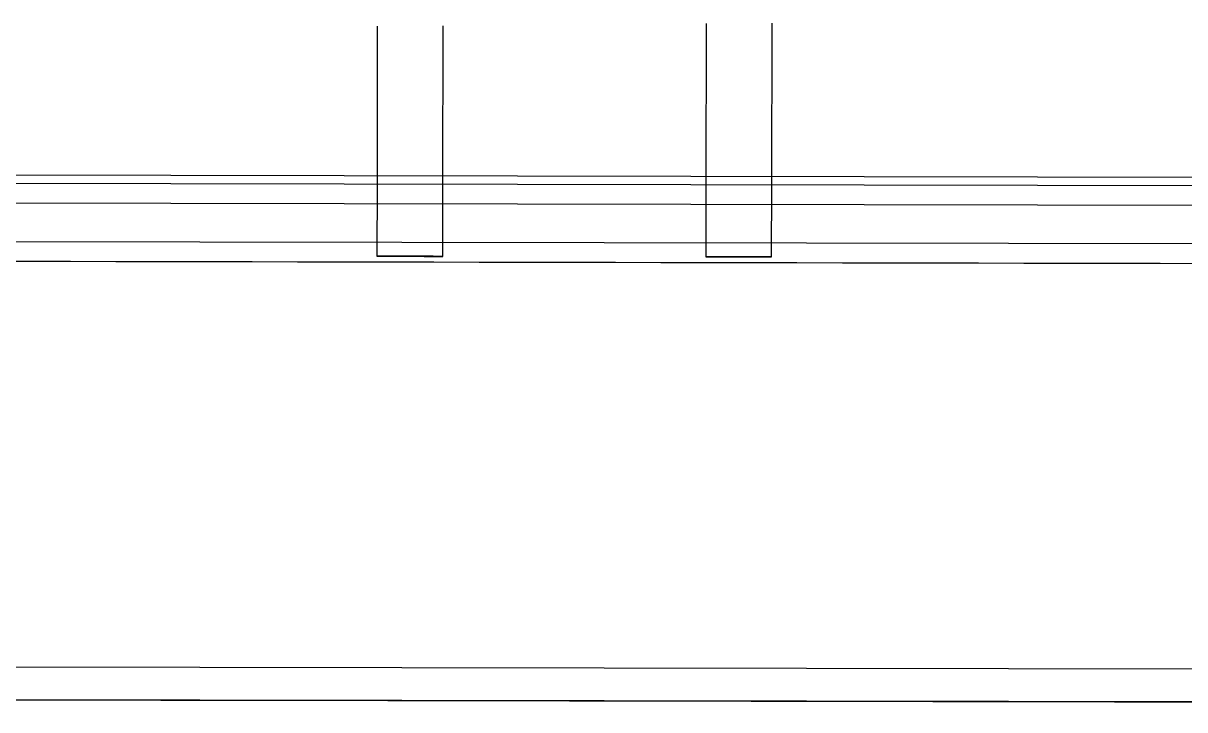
# Model space of a CAD drawing. Header units: metres. Extents: x -354 to -91, y 3 to 562.
# Drawn here: x -226.576 to -226.046, y 509.258 to 509.571 of the extents above; entities that cross this region are included whole.
import ezdxf

# ---------------------------------------------------------------- set-up
doc = ezdxf.new("R2010")
doc.units = ezdxf.units.M
doc.layers.add('A-GENM', color=7, linetype='Continuous', lineweight=25)

# ---------------------------------------------------------------- blocks, each defined once
blk = doc.blocks.new('T2DPAA-T2D-C3S-RW-M2D-100010_dwg-40802999-DRG-2873034 - CONSTRUCTION SEQUENCE STAGE A8')
at = {"color": 254, "lineweight": 25, "true_color": 0xdedede}
blk.add_line((25.9616, -637.88671), (25.65037, -636.70719), dxfattribs=at)
blk = doc.blocks.new('T2DPAA-T2D-PWC-RW-M2D-100010_RoadDesign_rvt-1-DRG-2873034 - CONSTRUCTION SEQUENCE STAGE A8')
at = {"color": 254, "lineweight": 25, "true_color": 0xd0d0d0, "rotation": 75.11694444444437}
blk.add_blockref('T2DPAA-T2D-C3S-RW-M2D-100010_dwg-40802999-DRG-2873034 - CONSTRUCTION SEQUENCE STAGE A8', (-1722.33704, 648.01046), dxfattribs=at)
blk = doc.blocks.new('CappingBeam_RS39A_CB04 - CappingBeam_RS39A_CB04-57951987-DRG-2873034 - CONSTRUCTION SEQUENCE STAGE A8')
at = {"layer": 'A-GENM', "color": 9, "true_color": 0xbebebe}
blk.add_open_spline([(109.73785, -5.66088), (109.76698, -5.7713), (109.9088, -6.30877), (110.05062, -6.84626), (110.16331, -7.27333)], degree=3, knots=[0.03089384, 0.03089384, 0.03089384, 0.03089384, 0.04166667, 0.08333333, 0.08333333, 0.08333333, 0.08333333], dxfattribs=at)
at = {"layer": 'A-GENM', "color": 253, "true_color": 0xa3a3a3}
blk.add_open_spline([(109.82525, -5.99213), (109.93793, -6.41918), (110.05062, -6.84626), (110.16331, -7.27333)], degree=3, dxfattribs=at)
blk = doc.blocks.new('Adaptive point Fascia Panel Bracket - Type T04-68494781-DRG-2873034 - CONSTRUCTION SEQUENCE STAGE A8')
at = {"layer": 'A-GENM', "color": 253, "true_color": 0xa3a3a3}
for p, q in [((-1099.41655, 509.57127), (-1099.41668, 509.4976)), ((-1099.38668, 509.49755), (-1099.38655, 509.57135)), ((-1099.56656, 509.57007), (-1099.56668, 509.49787)), ((-1099.53668, 509.49782), (-1099.53656, 509.57013)), ((-1099.56668, 509.49787), (-1099.56674, 509.46507)), ((-1099.53674, 509.46502), (-1099.53668, 509.49782)), ((-1099.41668, 509.4976), (-1099.41674, 509.46481)), ((-1099.38674, 509.46475), (-1099.38668, 509.49755))]:
    blk.add_line(p, q, dxfattribs=at)
for centre, start_param, end_param in [((-1099.55174, 509.46505), 4.187022, 6.281417), ((-1099.55174, 509.46505), 0, 0.260031), ((-1099.55174, 509.46505), 0.260031, 0.52183), ((-1099.55174, 509.46505), 0.524752, 0.78363), ((-1099.55174, 509.46505), 0.786797, 1.045429), ((-1099.55174, 509.46505), 1.048758, 1.307228), ((-1099.55174, 509.46505), 1.310686, 1.569028), ((-1099.55174, 509.46505), 1.572606, 1.830827), ((-1099.55174, 509.46505), 1.834534, 2.092627), ((-1099.55174, 509.46505), 3.141593, 4.187022), ((-1099.55174, 509.46505), 2.096495, 2.354426), ((-1099.55174, 509.46505), 2.358538, 2.616225), ((-1099.55174, 509.46505), 2.616225, 2.878025), ((-1099.55174, 509.46505), 2.878025, 3.139824), ((-1099.40174, 509.46478), 5.757818, 6.281417), ((-1099.40174, 509.46478), 0, 0.260031), ((-1099.40174, 509.46478), 0.260031, 0.52183), ((-1099.40174, 509.46478), 5.234219, 5.757818), ((-1099.40174, 509.46478), 0.524752, 0.78363), ((-1099.40174, 509.46478), 0.786797, 1.045429), ((-1099.40174, 509.46478), 4.448821, 5.234219), ((-1099.40174, 509.46478), 1.048758, 1.307228), ((-1099.40174, 509.46478), 1.310686, 1.569028), ((-1099.40174, 509.46478), 1.572606, 1.830827), ((-1099.40174, 509.46478), 3.663423, 4.448821), ((-1099.40174, 509.46478), 1.834534, 2.092627), ((-1099.40174, 509.46478), 2.096495, 2.354426), ((-1099.40174, 509.46478), 2.358538, 2.616225), ((-1099.40174, 509.46478), 2.616225, 2.878025), ((-1099.40174, 509.46478), 3.401623, 3.663423), ((-1099.40174, 509.46478), 2.878025, 3.139824), ((-1099.40174, 509.46478), 3.141593, 3.401623)]:
    blk.add_ellipse(centre, major_axis=(-0.015, 0.00003), ratio=0.000366, start_param=start_param, end_param=end_param, dxfattribs=at)
blk = doc.blocks.new('StitchPour_RS39A_05 - StitchPour_RS39A_05-60503718-DRG-2873034 - CONSTRUCTION SEQUENCE STAGE A8')
at = {"layer": 'A-GENM', "color": 253, "true_color": 0xa3a3a3}
blk.add_open_spline([(109.29391, -4.76232), (109.35023, -4.97577), (109.46289, -5.40276), (109.68825, -6.25685), (109.96999, -7.32459), (110.2164, -8.25848), (110.35013, -8.76526), (110.37115, -8.84496)], degree=3, knots=[0.0000101, 0.0000101, 0.0000101, 0.0000101, 0.0208333, 0.0416667, 0.0833333, 0.125, 0.1327749, 0.1327749, 0.1327749, 0.1327749], dxfattribs=at)
at = {"layer": 'A-GENM', "color": 9, "true_color": 0xbebebe}
blk.add_open_spline([(109.54434, -5.71144), (109.57353, -5.82206), (109.71541, -6.35977), (109.85976, -6.90682), (109.97491, -7.34325), (109.97737, -7.35258)], degree=3, knots=[0.03087475, 0.03087475, 0.03087475, 0.03087475, 0.04166667, 0.08333333, 0.08424357, 0.08424357, 0.08424357, 0.08424357], dxfattribs=at)
blk = doc.blocks.new('Barrier-Precast-MPB-03-B - Typical-63995089-DRG-2873034 - CONSTRUCTION SEQUENCE STAGE A8')
at = {"layer": 'A-GENM', "color": 253, "true_color": 0xa3a3a3}
for p, q in [((-0.22658, -0.31546), (-0.22671, 3.90891)), ((-0.20898, -0.31547), (-0.20911, 3.9089)), ((0.00001, -0.31673), (-0.00013, 3.90764)), ((-0.01502, 0.66486), (-0.01509, 2.91604)), ((-0.00002, 0.66487), (-0.00009, 2.91604))]:
    blk.add_line(p, q, dxfattribs=at)
blk = doc.blocks.new('SCR_SW_2 - SCR_SW_2-66993693-DRG-2873034 - CONSTRUCTION SEQUENCE STAGE A8')
at = {"layer": 'A-GENM', "color": 253, "true_color": 0xa3a3a3}
for p, q in [((0.00007, -0.00002), (1.17998, 0.00001)), ((1.17998, -0.00394), (0.05254, -0.00397))]:
    blk.add_line(p, q, dxfattribs=at)
blk = doc.blocks.new('T2DPAA-T2D-C3S-RS-M3D-100334_rvt-1-DRG-2873034 - CONSTRUCTION SEQUENCE STAGE A8')
at = {"layer": 'A-GENM', "color": 253, "lineweight": 25, "true_color": 0xa3a3a3}
for name, p, rotation in [('CappingBeam_RS39A_CB04 - CappingBeam_RS39A_CB04-57951987-DRG-2873034 - CONSTRUCTION SEQUENCE STAGE A8', (-1134.0578, 404.8616), 75.11694444444437), ('StitchPour_RS39A_05 - StitchPour_RS39A_05-60503718-DRG-2873034 - CONSTRUCTION SEQUENCE STAGE A8', (-1134.0578, 404.8616), 75.11694444444437), ('SCR_SW_2 - SCR_SW_2-66993693-DRG-2873034 - CONSTRUCTION SEQUENCE STAGE A8', (-1099.85952, 509.50237), 359.8981271850844), ('Barrier-Precast-MPB-03-B - Typical-63995089-DRG-2873034 - CONSTRUCTION SEQUENCE STAGE A8', (-1101.0667, 509.26517), 269.8962782569156)]:
    blk.add_blockref(name, p, dxfattribs=dict(at, rotation=rotation))
blk.add_blockref('Adaptive point Fascia Panel Bracket - Type T04-68494781-DRG-2873034 - CONSTRUCTION SEQUENCE STAGE A8', (0, 0), dxfattribs=at)

msp = doc.modelspace()

# ---------------------------------------------------------------- block references
at = {"lineweight": 5}
for name in ['T2DPAA-T2D-C3S-RS-M3D-100334_rvt-1-DRG-2873034 - CONSTRUCTION SEQUENCE STAGE A8', 'T2DPAA-T2D-PWC-RW-M2D-100010_RoadDesign_rvt-1-DRG-2873034 - CONSTRUCTION SEQUENCE STAGE A8']:
    msp.add_blockref(name, (873.15239, 0), dxfattribs=at)

doc.saveas('drawing.dxf')
